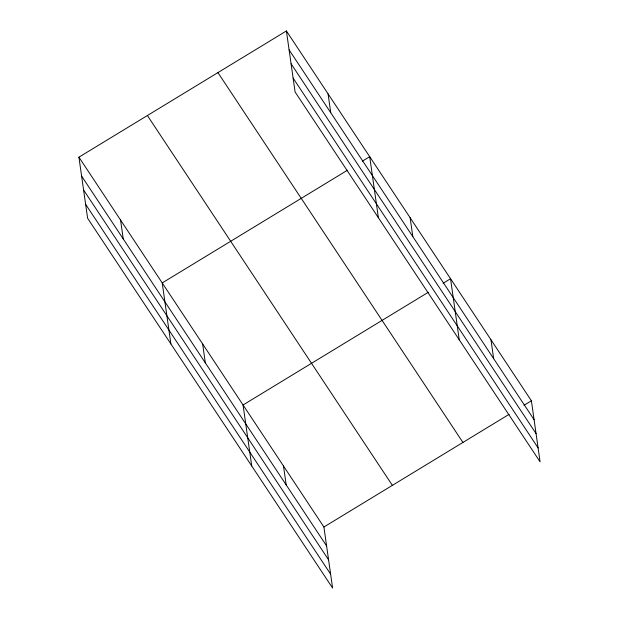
<?xml version="1.0" encoding="UTF-8"?>
<svg xmlns="http://www.w3.org/2000/svg" width="619" height="619" viewBox="0 0 619 619"><rect width="100%" height="100%" fill="white"/><g stroke="black" fill="none" stroke-linecap="round" stroke-linejoin="round"><path stroke-width="0.93" d="M78.922 157.18L323.907 527.017L332.596 588.05L87.604 218.213L78.922 157.18L286.404 30.95L531.396 400.787L540.077 461.82L295.093 91.983L286.404 30.95M347.429 170.248L162.217 282.929L170.898 343.963M362.277 161.211L369.705 156.692L378.387 217.726M428.271 292.292L243.058 404.973L251.747 466.006M443.127 283.254L450.547 278.736L459.236 339.769M323.907 527.017L509.12 414.335M523.968 405.298L531.396 400.787M289.096 49.86L534.089 419.697M291.077 63.765L536.062 433.594M293.112 78.087L538.104 447.916M217.934 72.609L462.927 442.438M147.392 115.529L392.376 485.358M81.607 176.09L326.6 545.927M83.588 189.994L328.581 559.831M85.631 204.316L330.616 574.146M490.968 339.761L493.66 358.672M410.126 217.718L412.819 236.628M328.055 93.825L330.747 112.735M283.487 465.991L286.179 484.901M202.637 343.947L205.33 362.858M120.566 220.054L123.258 238.965"/></g></svg>
